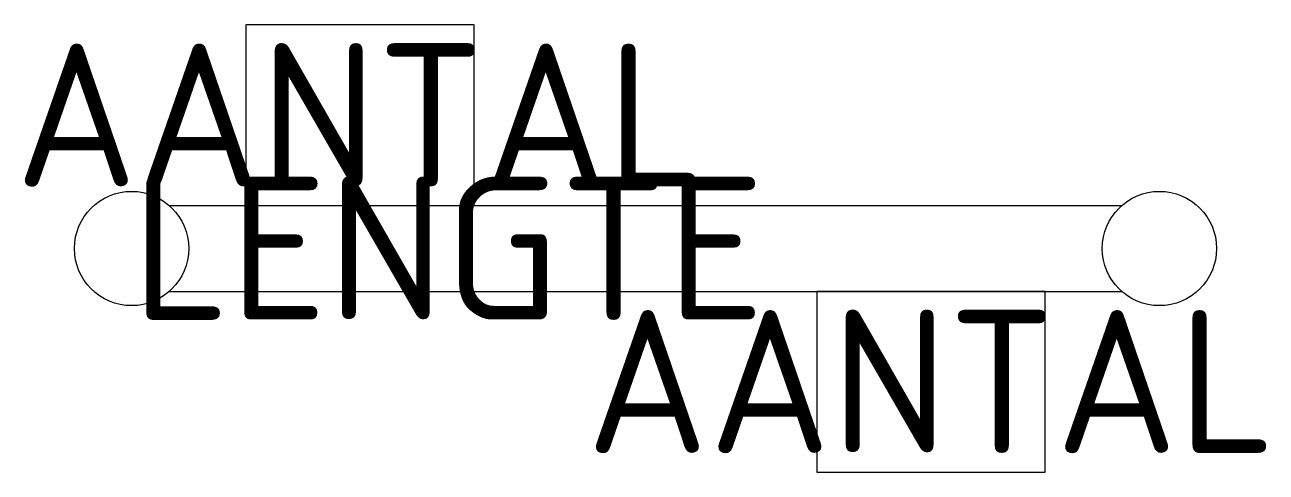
# Model space of a CAD drawing. Header units: metres. Extents: x -10.9 to 10.9, y -3.9 to 3.9.
import ezdxf
from ezdxf.enums import TextEntityAlignment as Align

# ---------------------------------------------------------------- set-up
doc = ezdxf.new("R2010")
doc.units = ezdxf.units.M
doc.header["$LTSCALE"] = 10
doc.header["$MEASUREMENT"] = 0
doc.layers.get('0').update_dxf_attribs({"linetype": 'CONTINUOUS'})
doc.styles.add('NLCS-ISO', font='NLCS-ISO.ttf', dxfattribs={"height": 2.5})

msp = doc.modelspace()

# ---------------------------------------------------------------- linework, layer by layer
at = {"flags": 128}
for points in [[(-7, 3.914), (-7, 0.75), (-3, 0.75), (-3, 3.914)], [(3, -0.75), (3, -3.914), (7, -3.914), (7, -0.75)]]:
    msp.add_lwpolyline(points, close=True, dxfattribs=at)
for points in [[(-8.339, 0.75), (8.339, 0.75)], [(-8.339, -0.75), (8.339, -0.75)]]:
    msp.add_lwpolyline(points, dxfattribs=at)
for centre in [(-9, 0), (9, 0)]:
    msp.add_circle(centre, 1)

# ---------------------------------------------------------------- texts
at = {"style": 'NLCS-ISO'}
for p in [(-5, 1.086), (5, -3.577)]:
    msp.add_attdef('AANTAL', text='', height=2.5, dxfattribs=at).set_placement(p, align=Align.CENTER)
at = {"style": 'NLCS-ISO', "flags": 13}
msp.add_attdef('LENGTE', text='18', height=2.5, dxfattribs=at).set_placement((-9, 0), align=Align.MIDDLE_LEFT)

doc.saveas('drawing.dxf')
